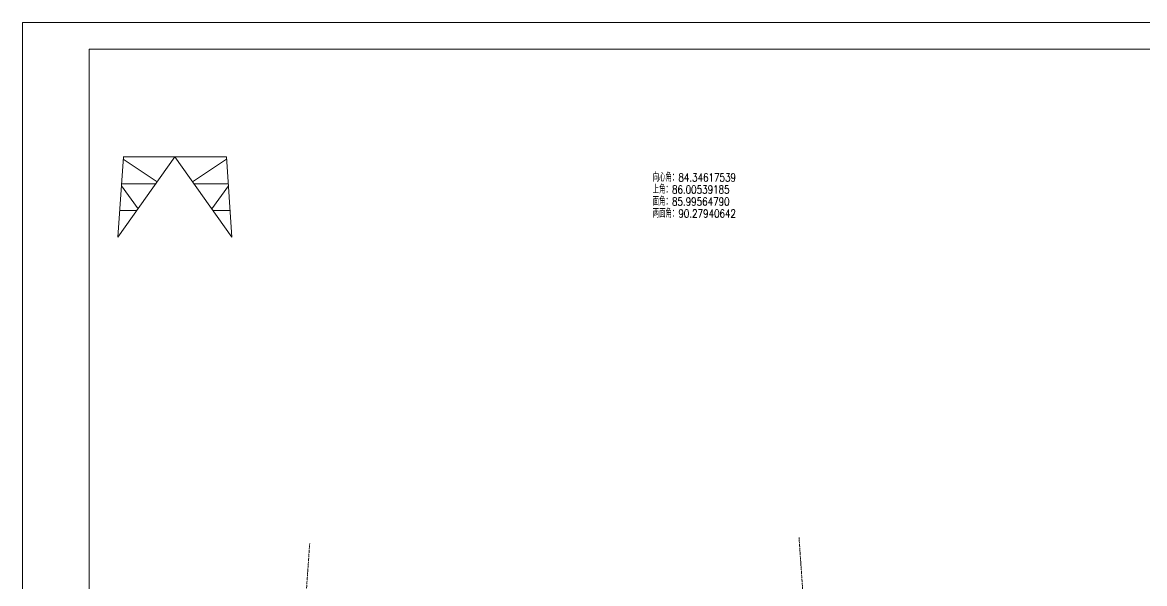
# Model space of a CAD drawing. Extents: x -62666 to 126696, y -48828 to 60042.
# Drawn here: x 109876 to 118286, y -41151 to -36948 of the extents above; entities that cross this region are included whole.
import ezdxf
from ezdxf.enums import TextEntityAlignment as Align

# ---------------------------------------------------------------- set-up
doc = ezdxf.new("R2010")
doc.units = 0
doc.header["$MEASUREMENT"] = 0
doc.linetypes.add('DashDot', pattern=[15.6, 9, -3, 0.6, -3])
doc.layers.get('0').update_dxf_attribs({"linetype": 'CONTINUOUS', "lineweight": 25})
doc.styles.get("Standard").update_dxf_attribs({"font": 'simplex.shx', "width": 0.7, "height": 3, "bigfont": 'gbhzfs.shx'})

msp = doc.modelspace()

# ---------------------------------------------------------------- linework, layer by layer
at = {"color": 7, "linetype": 'Continuous', "lineweight": 18}
for p, q in [((109876.03669, -36947.58851), (126696.03669, -36947.58851)), ((109876.03669, -48827.58851), (109876.03669, -36947.58851)), ((110376.03669, -37147.58851), (126496.03669, -37147.58851)), ((110376.03669, -48627.58851), (110376.03669, -37147.58851))]:
    msp.add_line(p, q, dxfattribs=at)
at = {"color": 7, "linetype": 'Continuous', "lineweight": 0}
for p, q in [((111018.33671, -37955.1875), (110590.3367, -38556.65585)), ((110632.3386, -37955.1875), (110590.33671, -38556.65584)), ((110631.22397, -37971.14861), (110884.94661, -38142.64065)), ((110632.3386, -37955.1875), (111404.33483, -37955.1875)), ((111018.33672, -37955.1875), (111446.33673, -38556.65585)), ((111405.44946, -37971.14861), (111151.72682, -38142.64065)), ((111404.33483, -37955.1875), (111446.33671, -38556.65584)), ((110617.22337, -38171.63808), (110742.27991, -38343.13008)), ((110618.33797, -38155.67695), (110875.67004, -38155.67695)), ((111418.33546, -38155.67695), (111161.00339, -38155.67695)), ((111419.45006, -38171.63808), (111294.39352, -38343.13008)), ((110604.33734, -38356.16639), (110733.00337, -38356.1664)), ((111432.33609, -38356.16639), (111303.67006, -38356.1664))]:
    msp.add_line(p, q, dxfattribs=at)
at = {"color": 3, "linetype": 'DashDot', "lineweight": 0}
for p, q in [((112028.89488, -40850.88725), (111934.15585, -42207.58342)), ((115696.26323, -40805.99656), (115794.137, -42207.58342))]:
    msp.add_line(p, q, dxfattribs=at)
at = {"color": 3, "linetype": 'Continuous', "lineweight": 13}
for centre in [(110631.22397, -37971.14861), (110632.3386, -37955.1875), (110632.3386, -37955.1875), (111018.33671, -37955.1875), (111018.33672, -37955.1875), (111404.33483, -37955.1875), (111404.33483, -37955.1875), (111405.44946, -37971.14861), (110617.22337, -38171.63808), (110618.33797, -38155.67695), (110875.67004, -38155.67695), (110884.94661, -38142.64065), (111151.72682, -38142.64065), (111161.00339, -38155.67695), (111418.33546, -38155.67695), (111419.45006, -38171.63808), (110742.27991, -38343.13008), (111294.39352, -38343.13008), (110604.33734, -38356.16639), (110733.00337, -38356.1664), (111303.67006, -38356.1664), (111432.33609, -38356.16639), (110590.3367, -38556.65585), (110590.33671, -38556.65584), (111446.33671, -38556.65584), (111446.33673, -38556.65585)]:
    msp.add_circle(centre, 0.2, dxfattribs=at)

# ---------------------------------------------------------------- texts
at = {"color": 7, "linetype": 'Continuous', "lineweight": 13, "width": 0.8}
for s, p in [('向心角：84.34617539', (114599.89451, -38157.23747)), ('上角：86.00539185', (114599.89451, -38247.23747)), ('面角：85.99564790', (114599.89451, -38337.23747)), ('两面角：90.27940642', (114599.89451, -38427.23747))]:
    msp.add_text(s, height=60, dxfattribs=at).set_placement(p, align=Align.BOTTOM_LEFT)

doc.saveas('drawing.dxf')
